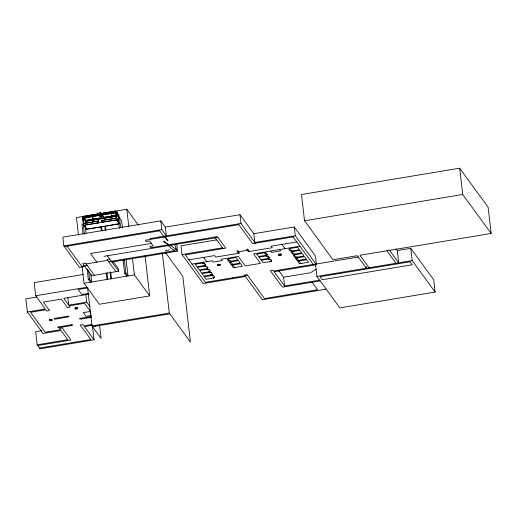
<?xml version="1.0" encoding="UTF-8"?>
<svg xmlns="http://www.w3.org/2000/svg" width="517" height="517" viewBox="0 0 517 517"><rect width="100%" height="100%" fill="white"/><g stroke="black" fill="none" stroke-linecap="round" stroke-linejoin="round"><path stroke-width="0.78" d="M316.288 269.111L310.523 272.743L283.555 277.228L278.837 270.753M228.695 258.707L227.409 259.431L228.566 261.02L230.53 261.208L237.885 259.98L236.062 257.485L228.695 258.707L229.044 259.159L227.409 259.431L228.785 258.836M208.913 271.8L210.199 271.076L209.036 269.486L207.071 269.299L199.717 270.52L201.54 273.021L208.913 271.8L208.564 271.347L210.199 271.076L208.823 271.671M213.443 278.049L214.729 277.325L213.573 275.735L211.608 275.548L204.254 276.776L206.076 279.27L213.443 278.049L213.094 277.597L214.729 277.325L213.353 277.92M290.27 248.477L288.984 249.2L290.147 250.79L292.111 250.971L299.466 249.75L297.643 247.255L290.27 248.477L290.619 248.929L288.984 249.2L290.36 248.606M294.8 254.726L293.52 255.45L294.677 257.039L296.642 257.22L303.996 255.999L302.174 253.504L294.8 254.726L295.149 255.178L293.52 255.45L294.89 254.855M204.344 265.557L205.65 264.827L204.486 263.237L202.522 263.056L195.167 264.277L196.99 266.778L204.344 265.557L204.015 265.098L205.65 264.827L204.254 265.428M206.619 268.678L207.918 267.948L206.761 266.358L204.797 266.177L197.442 267.399L199.265 269.9L206.619 268.678L206.283 268.22L207.918 267.948L206.529 268.549M230.989 261.828L229.684 262.552L230.847 264.142L232.812 264.329L240.166 263.108L238.343 260.607L230.989 261.828L231.319 262.281L229.684 262.552L231.08 261.951M211.149 274.928L212.455 274.204L211.291 272.614L209.327 272.427L201.973 273.648L203.795 276.149L211.149 274.928L210.82 274.475L212.455 274.204L211.059 274.805M233.264 264.95L231.959 265.68L233.115 267.27L235.086 267.451L242.441 266.229L240.618 263.728L233.264 264.95L233.594 265.402L231.959 265.68L233.354 265.079M265.912 255.327L267.218 254.603L266.055 253.013L264.09 252.826L256.736 254.047L258.558 256.548L265.912 255.327L265.583 254.875L267.218 254.603L265.822 255.204M268.187 258.448L269.486 257.724L268.329 256.135L266.365 255.947L259.011 257.169L260.833 259.67L268.187 258.448L267.851 257.996L269.486 257.724L268.097 258.326M292.564 251.598L291.265 252.322L292.422 253.912L294.386 254.099L301.741 252.878L299.918 250.377L292.564 251.598L292.9 252.05L291.265 252.322L292.654 251.721M297.101 257.847L295.795 258.571L296.958 260.161L298.923 260.348L306.277 259.127L304.455 256.626L297.101 257.847L297.43 258.3L295.795 258.571L297.191 257.97M299.369 260.969L298.07 261.692L299.227 263.282L301.191 263.47L308.546 262.248L306.723 259.747L299.369 260.969L299.705 261.421L298.07 261.692L299.459 261.091M101.358 230.905L100.893 226.931L105.39 226.181L105.849 230.162M84.051 283.271L134.388 274.908L149.697 295.898L99.361 304.261L84.051 283.271L82.106 266.455M119.084 218.801L118.729 215.738L115.995 211.989L82.739 217.515L83.45 223.641L98.366 220.882L98.682 222.304M78.494 235.222L76.451 217.599L97.829 213.973L82.546 216.513L83.56 225.27L86.475 229.27L118.988 223.867M270.391 261.44L271.768 260.846L270.604 259.256L268.64 259.075L261.285 260.297L263.108 262.791L270.481 261.57L271.768 260.846L270.132 261.117L270.197 261.654M101.216 213.734L100.421 212.649L97.726 213.101L97.92 214.103M99.199 213.262L100.544 213.036L100.615 213.65L126.788 209.236L138.388 225.134M100.421 212.649L100.524 213.527L115.808 210.988L117.081 212.739L116.978 211.86L114.709 212.241M98.553 221.134L83.896 223.57L83.101 217.314L115.459 211.938L118.374 215.938L118.639 218.232M83.722 217.386L98.101 214.994L84.2 217.573L84.271 218.187L83.825 218.264M107.142 213.495L101.713 214.2M108.654 213.243L110.166 212.991M111.678 212.739L113.197 212.487M98.043 215.137L102.54 214.387L103.083 215.137L98.592 215.886L98.101 214.994M115.789 212.325L102.631 214.516L102.508 214.128M84.084 217.883L93.17 216.377M94.682 216.125L96.194 215.873M104.479 214.497L105.991 214.245M107.504 213.993L109.016 213.747M110.535 213.495L112.047 213.243M113.559 212.991L115.071 212.739M84.2 217.573L84.568 218.077L98.469 215.499L99.458 215.473L100.641 217.095L100.744 217.974L85.46 220.513L85.822 223.622M102.153 215.027L103.439 217.521L102.153 215.027L103.083 215.137M116.151 212.83L102.961 214.749M119.091 218.161L118.723 214.988L117.443 213.237L116.997 213.314L117.786 214.393M99.458 215.473L100.582 217.237L103.277 216.785M85.37 220.384L100.744 217.974M103.348 217.398L118.18 214.936L118.639 218.878M104.201 217.398L118.723 214.988M82.739 217.515L85.473 221.263L118.729 215.738M83.101 217.314L86.016 221.315L118.82 215.86M115.808 210.988L116.913 219.867L101.81 222.381L101.422 220.378L116.26 218.193L115.55 212.06M102.379 220.5L116.706 218.116L118.529 220.617M122.458 228.003L121.624 220.804L119.511 217.909L118.251 218.116L119.453 228.508M83.56 225.27L98.663 222.762M97.92 221.102L98.12 222.853L116.816 219.744L119.188 222.995M83.651 225.393L98.753 222.885L98.366 220.882M86.384 229.141L101.668 226.885M91.587 228.753L93.118 228.501M369.571 268.497L359.916 255.256L491.15 233.451L488.113 207.188L459.684 168.212L301.482 194.495L304.526 220.765L332.948 259.734L357.221 255.702L366.327 268.194L366.159 266.694M160.813 220.869L161.827 229.626L166.384 235.868L165.369 227.118L160.813 220.869L62.835 237.148L63.849 245.905L79.521 267.386L84.911 266.494M165.369 227.118L239.978 214.717L253.828 233.703L254.842 242.46L295.291 235.739L316.43 264.723L274.184 271.742L284.57 285.979L319.622 280.156M63.849 245.905L161.827 229.626M64.399 246.654L159.675 230.821M255.392 243.21L240.993 223.473L150.201 238.557L150.751 239.306M238.848 224.675L145.355 240.205L146.266 241.452L149.503 240.916L153.148 245.911L149.911 246.447L150.822 247.701L217.347 236.65L225.729 248.141L185.28 254.862L205.32 282.34L247.565 275.322M151.326 243.417L90.559 253.511L96.866 262.151M304.526 220.765L462.721 194.482L491.15 233.451M104.072 256.309L217.89 237.4M216.713 239.875L181.021 245.801L182.036 254.558L203.175 283.536L245.42 276.517L262.365 299.757L326.182 289.152M253.828 233.703L294.276 226.989L315.415 255.967L316.43 264.723M109.694 259.017L107 259.463L115.924 271.703M169.492 249.918L165.608 250.564L165.931 251.003M86.08 263.948L107.652 260.361M167.256 244.968L173.835 250.234L176.53 249.789L177.499 251.113L111.879 262.016M87.063 265.292L81.673 266.19L67.094 246.202M108.635 261.712L174.255 250.81M182.036 254.558L222.484 247.837M293.139 236.941L252.69 243.662L238.298 223.926M83.211 274.462L34.167 282.612L35.692 295.743L45.347 308.985L27.369 311.971L25.85 298.839L36.791 297.017M112.926 261.234L118.315 268.627L118.619 271.257L91.658 275.735L82.726 263.496L85.421 263.05L94.352 275.29M188.925 259.857L214.542 255.598L215.634 257.098L239.455 253.143L237.723 250.771L236.825 250.919L238.55 253.291M237.458 251.792L238.356 251.643M247.346 250.15L248.244 250.002M296.784 241.937L271.166 246.195L272.259 247.695L248.438 251.65L246.712 249.278L247.611 249.129L249.343 251.501M238.466 251.792L247.456 250.299M87.121 268.924L88.323 279.316L89.577 279.109L91.69 282.004L90.766 274.01M123.065 259.689L124.636 273.28L125.896 273.073L128.009 275.968L126.064 259.179M88.575 279.665L89.835 279.458M206.761 261.512L207.304 261.563M192.02 264.103L212.248 260.742L213.23 262.093L222.22 260.6L221.237 259.25L238.305 256.413L245.232 265.906L260.51 263.366L253.588 253.873L299.886 246.182M204.486 263.237L202.851 263.508L202.522 263.056M266.055 253.013L264.42 253.285L264.09 252.826M228.566 261.02L230.201 260.749L230.53 261.208M290.147 250.79L291.775 250.519L292.111 250.971M206.761 266.358L205.126 266.63L204.797 266.177M268.329 256.135L266.694 256.406L266.365 255.947M35.692 295.743L87.108 287.2M87.884 287.911L78.125 289.533L81.77 294.528L88.905 293.346M230.847 264.142L232.482 263.87L232.812 264.329M292.422 253.912L294.057 253.64L294.386 254.099M209.036 269.486L207.407 269.758L207.071 269.299M270.604 259.256L268.976 259.528L268.64 259.075M233.115 267.27L234.75 266.998L235.086 267.451M294.677 257.039L296.312 256.768L296.642 257.22M211.291 272.614L209.656 272.886L209.327 272.427M88.808 294.199L63.798 298.354L68.716 305.101L86.694 302.115L90.016 306.671M296.958 260.161L298.587 259.889L298.923 260.348M213.573 275.735L211.938 276.007L211.608 275.548M299.227 263.282L300.862 263.011L301.191 263.47M315.881 263.974L273.635 270.992L273.092 270.242L270.391 270.688L282.418 287.181L320.172 280.905M316.255 264.019L358.63 256.981M395.906 248.69L397.269 250.564L410.75 248.322L433.711 279.8L435.133 292.06L339.85 307.886L316.889 276.408L315.473 264.148M316.889 276.408L412.172 260.581L435.133 292.06M91.515 315.46L86.009 316.378L83.276 312.63L89.57 311.583L90.94 313.457M91.593 316.482L79.482 318.491L80.032 319.241L91.386 317.354M41.948 330.615L35.679 331.656L37.198 344.794L40.113 348.788L94.049 339.831L92.524 326.692L169.834 313.838M92.246 324.443L83.844 325.839L82.933 324.592L80.232 325.038L90.805 339.527L39.57 348.038M92.207 325.29L84.387 326.589L94.049 339.831M165.446 252.574L182.824 276.401L190.424 342.073L169.285 313.089L91.981 325.936L87.535 287.491M37.198 344.794L67.759 339.714L61.019 330.473L43.04 333.459L27.369 311.971M37.747 345.543L71.003 340.018L62.26 328.024L59.558 328.469L60.47 329.723L45.192 332.257L30.613 312.274L45.897 309.735L46.808 310.982L49.503 310.536L43.344 302.09L61.323 299.104L67.481 307.55L70.176 307.098L69.265 305.851L84.542 303.311L90.656 311.693M83.36 223.518L83.896 223.57L83.088 216.565M170.5 245.271L176.53 249.789L174.74 244.47M389.579 250.331L398.691 262.817L397.269 250.564M386.884 250.777L396.539 264.019M292.596 236.191L313.186 264.42M312.081 282.25L317.548 289.746L264.517 298.555L247.023 274.572L244.328 275.018L244.871 275.768M281.952 244.399L285.048 248.651M279.652 249.543L280.641 250.894L271.651 252.386L270.662 251.036M214.645 237.096L223.027 248.587M232.288 277.862L232.837 278.611M203.756 257.395L206.852 261.641M190.372 241.129L190.922 241.878M165.311 236.889L168.044 240.638L167.502 240.728L164.774 236.98M159.133 230.071L164.232 237.07M173.835 250.234L174.798 251.559M159.191 237.064L159.74 237.814M116.978 211.86L117.443 213.237M116.461 219.945L119.194 223.693L104.725 226.375M100.834 215.511L101.933 217.011M92.181 214.988L92.73 215.738L93.15 219.389M93.234 220.113L94.559 221.929M124.636 273.28L126.749 276.181M84.271 218.187L82.998 216.442L82.546 216.513M85.912 220.436L84.568 218.077M84.187 218.762L84.975 219.848M107.323 255.766L118.619 271.257M84.103 225.322L86.837 229.07M87.218 242.021L87.767 242.77M88.323 279.316L90.436 282.211M94.682 325.484L95.225 326.233M91.147 324.805L101.093 338.428L99.529 324.896M459.684 168.212L462.721 194.482M410.75 248.322L412.172 260.581M294.276 226.989L295.291 235.739M283.555 277.228L284.57 285.979M239.978 214.717L240.993 223.473M176.665 243.946L177.499 251.113M162.338 253.026L169.285 313.089M145.064 255.85L149.697 295.898M126.788 209.236L128.83 226.86M132.442 258.093L134.388 274.908M119.511 217.909L120.623 227.499M124.319 259.482L125.896 273.073M115.459 211.938L116.17 218.071M111.239 213.398L111.866 218.807M110.728 272.349L111.465 278.721M104.867 226.433L105.332 230.414M110.121 271.806L110.948 278.973M102.056 220.41L102.256 222.161M100.582 217.237L100.653 217.844M101.636 226.976L102.095 230.95M106.883 272.349L107.71 279.51M106.237 273.099L106.974 279.464M92.272 215.738L92.963 221.741M86.016 221.315L86.19 222.846M85.822 220.313L86.1 222.717M86.339 228.1L86.475 229.27M85.473 221.263L85.738 223.557M85.311 226.84L86.048 233.238M84.4 234.337L83.198 223.939L81.938 224.152L83.05 233.742M88.562 270.313L89.577 279.109M85.803 294.386L86.694 302.115M67.824 297.378L68.716 305.101M280.977 254.099A1.292 0.381 -6.6 0 1 278.941 254.351M281.048 254.105A1.383 0.407 -6.6 0 1 278.876 254.377M278.85 254.202A1.383 0.407 -6.6 0 0 280.498 254.125A1.292 0.381 -6.6 0 1 278.922 254.177M217.67 264.465A1.292 0.381 -6.6 0 0 219.389 264.452A1.383 0.407 -6.6 0 1 217.586 264.484M219.66 264.445A1.383 0.407 -6.6 0 1 219.719 265.118A1.383 0.407 -6.6 0 1 217.579 265.124A1.383 0.407 -6.6 0 1 218.982 264.452M77.33 307.88A1.292 0.381 -6.6 0 1 75.301 308.138M77.408 307.886A1.383 0.407 -6.6 0 1 75.23 308.164M76.852 307.912A1.383 0.407 -6.6 0 1 75.211 307.99M76.813 307.893A1.292 0.381 -6.6 0 1 75.275 307.964M49.638 319.79A1.292 0.381 -6.6 0 0 51.357 319.777A1.383 0.407 -6.6 0 1 49.438 319.719M163.844 241.303L163.327 241.42L168.135 244.767L168.652 244.657L163.844 241.303M68.406 316.087L54.026 318.478L54.569 319.228L68.955 316.837L68.406 316.087M410.02 261.776L320.133 276.711L322.324 279.71L412.211 264.775L410.02 261.776M72.012 324.663L57.633 327.054L58.182 327.804L72.561 325.413L72.012 324.663M279.245 255.295A1.383 0.407 -6.6 0 0 281.377 254.752A1.383 0.407 -6.6 0 0 279.393 254.571A1.383 0.407 -6.6 0 0 279.245 255.295M279.225 255.12A1.383 0.407 -6.6 0 0 281.358 254.577A1.383 0.407 -6.6 0 0 279.374 254.396A1.383 0.407 -6.6 0 0 279.225 255.12A1.292 0.381 -6.6 0 0 281.267 254.59A1.292 0.381 -6.6 0 0 279.413 254.416A1.292 0.381 -6.6 0 0 279.277 255.094M218.161 265.473A1.383 0.407 -6.6 0 0 220.294 264.93A1.383 0.407 -6.6 0 0 218.31 264.743A1.383 0.407 -6.6 0 0 218.161 265.473M218.193 265.266A1.292 0.381 -6.6 0 0 220.184 264.762A1.292 0.381 -6.6 0 0 218.329 264.588A1.292 0.381 -6.6 0 0 218.193 265.266M75.631 308.882A1.292 0.381 -6.6 0 0 77.621 308.371A1.292 0.381 -6.6 0 0 75.766 308.197A1.292 0.381 -6.6 0 0 75.631 308.882A1.383 0.407 -6.6 0 0 77.712 308.365A1.383 0.407 -6.6 0 0 75.728 308.177A1.383 0.407 -6.6 0 0 75.579 308.907M50.162 320.592A1.292 0.381 -6.6 0 0 52.152 320.088A1.292 0.381 -6.6 0 0 50.298 319.913A1.292 0.381 -6.6 0 0 50.162 320.592M50.11 320.618A1.383 0.407 -6.6 0 0 52.243 320.075A1.383 0.407 -6.6 0 0 50.259 319.894A1.383 0.407 -6.6 0 0 50.11 320.618"/></g></svg>
